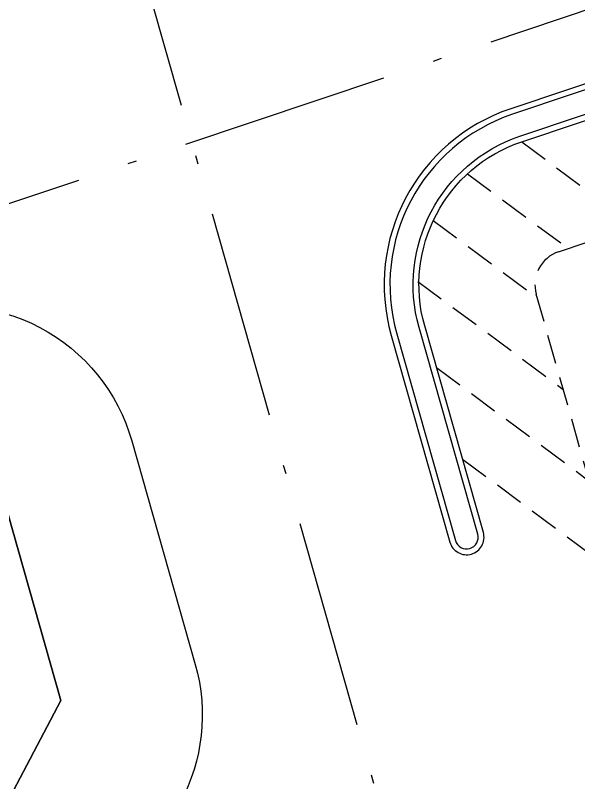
# Model space of a CAD drawing. Header units: metres. Extents: x 568006 to 1139366, y 2064802 to 4131555.
# Drawn here: x 569699.25 to 569723.54, y 2065800.22 to 2065833.29 of the extents above; entities that cross this region are included whole.
import ezdxf
from ezdxf.enums import TextEntityAlignment as Align
from ezdxf.xclip import XClip

# ---------------------------------------------------------------- set-up
doc = ezdxf.new("R2010")
doc.units = ezdxf.units.M
doc.header["$XCLIPFRAME"] = 0
for name, pattern in [('ACAD_ISO10W100', [18.5, 12, -3, 0.5, -3]), ('CENTER', [2, 1.25, -0.25, 0.25, -0.25]), ('HIDDEN', [0.375, 0.25, -0.125])]:
    doc.linetypes.add(name, pattern=pattern)
doc.layers.get('DEFPOINTS').update_dxf_attribs({"color": 152, "linetype": 'CONTINUOUS'})
for name, color, linetype, lineweight in [('A-KY HIEU', 34, 'CONTINUOUS', 20), ('E- RANH GIOI', 1, 'CENTER', 13), ('hung-demlonha', 7, 'CONTINUOUS', 15)]:
    doc.layers.add(name, color=color, linetype=linetype, lineweight=lineweight)
for name, color, linetype in [('BoThamCo', 94, 'CONTINUOUS'), ('ghi_chu', 7, 'CONTINUOUS'), ('LogDg', 7, 'CONTINUOUS'), ('TimDg', 222, 'CONTINUOUS'), ('ViaHeS', 32, 'CONTINUOUS')]:
    doc.layers.add(name, color=color, linetype=linetype)
doc.styles.add('QH1', font='arialbd.ttf', dxfattribs={"width": 0.8})

# ---------------------------------------------------------------- blocks, each defined once
blk = doc.blocks.new('A$C33BC4D2A')
at = {"layer": 'A-KY HIEU', "color": 0, "const_width": 1.022}
blk.add_lwpolyline([(14.345, -292.097), (14.345, -4.903), (414.985, -4.903), (414.985, -292.097)], close=True, dxfattribs=at)
at = {"layer": 'DEFPOINTS', "color": 125}
blk.add_lwpolyline([(0, -297), (420, -297), (420, 0), (0, 0)], close=True, dxfattribs=at)
blk = doc.blocks.new('tmbc_khub')
at = {"layer": 'BoThamCo'}
blk.add_lwpolyline([(-201.503, 135.213, 0.400458), (-206.493, 125.749), (-203.964, 116.84, 0.414214), (-203.346, 116.496, 0.414214), (-203.002, 117.113), (-205.531, 126.023, -0.400458), (-201.185, 134.265), (-161.617, 147.544, 0.414214), (-161.302, 148.177, 0.414214), (-161.935, 148.492)], format="xyb", close=True, dxfattribs=at)
blk.add_lwpolyline([(-224.353, 103.548), (-220.979, 109.949), (-223.715, 119.59), (-229.821, 122.809), (-277.55, 106.791), (-280.7, 100.46), (-277.518, 90.98), (-271.187, 87.831)], close=True, dxfattribs=at)
at = {"layer": 'LogDg'}
for points in [[(-201.583, 135.45, 0.400458), (-206.733, 125.681), (-204.204, 116.772, 0.414214), (-203.278, 116.255, 0.414214), (-202.761, 117.182), (-205.29, 126.091, -0.400458), (-201.106, 134.028), (-161.537, 147.307, 0.414214), (-161.065, 148.257, 0.414214), (-162.015, 148.729), (-201.583, 135.45)], [(-217.916, 121.132), (-215.182, 111.501, -0.400458), (-220.333, 101.733), (-270.233, 84.986, -0.414214), (-280.362, 90.025), (-283.544, 99.506, -0.414214), (-278.505, 109.635), (-228.157, 126.532, -0.428104), (-217.916, 121.132)]]:
    blk.add_lwpolyline(points, format="xyb", dxfattribs=at)
at = {"layer": 'TimDg', "linetype": 'ACAD_ISO10W100', "ltscale": 0.75}
for points in [[(-301.603, 437.912), (-187.72, 36.731)], [(-9.753, 202.992), (-360.991, 85.118)]]:
    blk.add_lwpolyline(points, dxfattribs=at)
at = {"layer": 'ViaHeS', "linetype": 'HIDDEN', "ltscale": 5}
blk.add_lwpolyline([(-203.661, 120.352), (-197.073, 115.454), (-200.48, 127.456, -0.400458), (-199.515, 129.288), (-158.688, 142.989), (-163.576, 146.623)], format="xyb", dxfattribs=at)
for points in [[(-201.106, 134.028), (-196.218, 130.394)], [(-203.44, 132.648), (-199.105, 129.425)], [(-204.919, 130.633), (-200.436, 127.3)], [(-205.581, 128.009), (-199.315, 123.351)], [(-204.782, 124.301), (-198.194, 119.402)]]:
    blk.add_lwpolyline(points, dxfattribs=at)
at = {"layer": 'ViaHeS'}
blk.add_lwpolyline([(-280.7, 100.46), (-277.55, 106.791), (-229.821, 122.809), (-223.715, 119.59), (-220.979, 109.949), (-224.353, 103.548), (-271.187, 87.831), (-277.518, 90.98)], close=True, dxfattribs=at)
at = {"layer": 'hung-demlonha', "color": 7, "ltscale": 5, "style": 'QH1', "width": 0.65}
for tag, p in [('BT04', (-109.598, 191.643)), ('BT06', (-305.798, 171.199)), ('BT05', (-282.572, 137.244))]:
    blk.add_attdef(tag, text='', height=3.96, rotation=0, dxfattribs=at).set_placement(p, align=Align.CENTER)

msp = doc.modelspace()

# ---------------------------------------------------------------- block references
at = {"layer": 'E- RANH GIOI', "extrusion": (-2.4685e-06, 4.62064e-06, 1), "xscale": 2.114336868039268, "yscale": 2.114336868039268, "zscale": 2.114336868039268}
msp.add_blockref('A$C33BC4D2A', (569313.502, 2066206.266, 8.139), dxfattribs=at)

# ---------------------------------------------------------------- next in the draw order: block references
at = {"layer": 'ghi_chu'}
ref = msp.add_blockref('tmbc_khub', (569922.191, 2065693.817), dxfattribs=at)
XClip(ref).set_block_clipping_path([(-391.9901366149, 0), (0, 477.830198009)])

doc.saveas('drawing.dxf')
